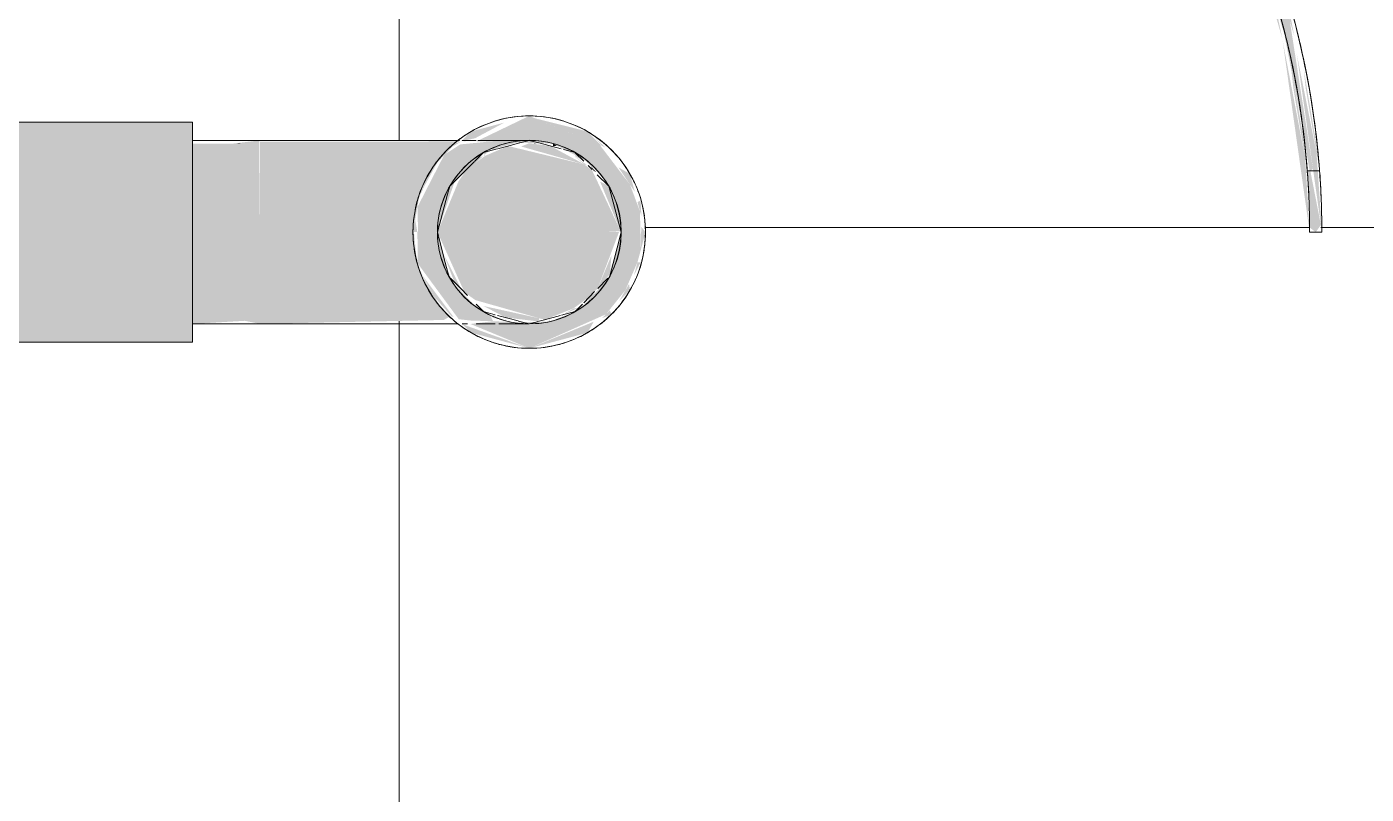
# Model space of a CAD drawing. Header units: millimetres. Extents: x 0 to 102275, y -2706 to 7916.
# Drawn here: x 91052.8 to 91162.2, y 554.1 to 616.8 of the extents above; entities that cross this region are included whole.
import ezdxf

# ---------------------------------------------------------------- set-up
doc = ezdxf.new("R2010")
doc.units = ezdxf.units.MM
for name, color, linetype, lineweight in [('0-1', 7, 'Continuous', 9), ('A-WALL-PATT', 7, 'Continuous', 9), ('P-SANR-FIXT', 7, 'Continuous', 9)]:
    doc.layers.add(name, color=color, linetype=linetype, lineweight=lineweight)
doc.layers.add('0-2', color=7, linetype='Continuous', lineweight=9, transparency=0.7)

# ---------------------------------------------------------------- blocks, each defined once
blk = doc.blocks.new('Sanitary_Toilet-Accessories_Gessi_Wall-mounted-paper-roll-holder-65449 - Chrome-30916167-Развертка 1_15-4')
at = {"layer": '0-2'}
h = blk.add_hatch(color=256, dxfattribs=at)
h.paths.add_polyline_path([(1395.5, 633.48), (1394.71, 635.34), (1394.81, 635.03)])
h.paths.add_polyline_path([(1396.66, 630.89), (1394.37, 635.34), (1394.56, 634.55), (1396.57, 631.05)])
h.paths.add_polyline_path([(1401, 621.16), (1399.55, 625.2), (1398.05, 628.47), (1397.62, 628.73), (1400.47, 622.35)])
h.paths.add_polyline_path([(1402.5, 616.01), (1401.99, 618.63), (1401.87, 618.16), (1402.4, 616.35)])
h.paths.add_polyline_path([(1404.7, 600.34), (1404.73, 600.42), (1404.31, 606.5), (1402.7, 614.57), (1404.7, 600.38)])
h.paths.add_polyline_path([(1270.82, 607.38), (1271.67, 615.01), (1270.82, 611.13), (1270.75, 607.38), (1270.81, 607.38)])
h.paths.add_polyline_path([(1272.3, 617.67), (1273.5, 621.57), (1272.32, 617.81)])
h.paths.add_polyline_path([(1277.32, 631.06), (1278.92, 633.53), (1277.9, 632.06)])
h.paths.add_polyline_path([(1274.63, 625.2), (1277.21, 630.75), (1276.68, 629.66), (1275.55, 627.21)])
h.paths.add_polyline_path([(1272.8, 619.01), (1275.55, 626.82), (1274.23, 623.83), (1272.83, 619.1)])
h.paths.add_polyline_path([(1398.45, 628.05), (1397.12, 630.84), (1398.22, 628.5)])
h.paths.add_polyline_path([(1286.44, 644.05), (1285.09, 642.78), (1285.09, 642.68)])
h.paths.add_polyline_path([(1278.58, 632.82), (1284.64, 641.75), (1279.96, 635.49), (1279.08, 633.77)])
h.paths.add_polyline_path([(1391.94, 639.1), (1390.23, 641.65), (1390.68, 640.75), (1391.54, 639.63)])
h.paths.add_polyline_path([(1296.22, 653.27), (1294.9, 652.49), (1294.9, 652.45)])
h.paths.add_polyline_path([(1291.72, 649.44), (1291.99, 649.93), (1289.27, 647.35)])
h.paths.add_polyline_path([(1290.8, 648.5), (1297.91, 654.32), (1294.85, 652.1), (1291.72, 649.44)])
h.paths.add_polyline_path([(1287.13, 644.76), (1289.19, 647.24), (1288.02, 645.99)])
h.paths.add_polyline_path([(1379.63, 652.26), (1377.92, 653.81), (1379.38, 652.44)])
h.paths.add_polyline_path([(1383.98, 648.37), (1381.11, 651.18), (1381.6, 650.47), (1382.54, 649.64)])
h.paths.add_polyline_path([(1301.03, 656.72), (1302.79, 657.85), (1301.04, 656.73)])
h.paths.add_polyline_path([(1307.33, 660.22), (1304.65, 659.06), (1306.73, 659.95)])
h.paths.add_polyline_path([(1299.7, 655.43), (1302.78, 657.69), (1300.66, 656.18), (1299.78, 655.5)])
h.paths.add_polyline_path([(1373.66, 656.53), (1370.3, 658.72), (1371.01, 658.1), (1372.37, 657.29)])
h.paths.add_polyline_path([(1311.11, 662.17), (1313.47, 662.98), (1311.74, 662.42)])
h.paths.add_polyline_path([(1362.22, 662.43), (1358.5, 663.94), (1359.5, 663.4), (1360.11, 663.18)])
h.paths.add_polyline_path([(1315.54, 663.91), (1319.49, 664.93), (1316.51, 664.19), (1315.63, 663.94)])
h.paths.add_polyline_path([(1356.75, 664.38), (1353.71, 665.17), (1356.26, 664.5)])
h.paths.add_polyline_path([(1350.24, 665.99), (1346.45, 666.79), (1346.63, 666.54), (1347.81, 666.36)])
h.paths.add_polyline_path([(1344.16, 666.91), (1340.7, 667.15), (1340.97, 667.09)])
h.paths.add_polyline_path([(1331.31, 667.01), (1334.77, 667.43), (1334.51, 667.42), (1332.08, 667.11)])
h = blk.add_hatch(color=256, dxfattribs=at)
h.paths.add_polyline_path([(1403.81, 605), (1404.02, 605.17), (1402.13, 617.28), (1400.2, 622.96), (1395.32, 633.23), (1390.68, 640.75), (1386.73, 645.4), (1381.82, 650.28), (1377.46, 653.81), (1370.85, 658.19), (1366.08, 660.69), (1358.86, 663.63), (1356.26, 664.5), (1347.52, 666.4), (1344.16, 666.91), (1334.77, 667.15), (1328.73, 666.65), (1322.7, 665.6), (1315.83, 663.69), (1309.92, 661.38), (1307.56, 660.32), (1297.74, 653.91), (1289.27, 646.94), (1287.13, 644.76), (1277.68, 631.06), (1275.33, 625.75), (1272.18, 616.85), (1270.82, 607.38), (1271.42, 607.5), (1272, 612.83), (1273.57, 619.1), (1275.73, 625.2), (1279.06, 632.06), (1281.39, 636.09), (1285.65, 641.89), (1290.56, 647.24), (1295.99, 652.1), (1301.04, 655.69), (1306.21, 658.73), (1312.26, 661.55), (1316.86, 663.25), (1323.56, 665.02), (1330.58, 666.09), (1335.03, 666.44), (1340.97, 666.39), (1348.64, 665.46), (1353.71, 664.42), (1360.11, 662.42), (1365.86, 660.01), (1371.56, 656.93), (1376.96, 653.3), (1381.99, 649.15), (1386.61, 644.49), (1391.07, 638.96), (1394.56, 633.61), (1398.05, 626.83), (1399.72, 622.52), (1401.66, 616.28), (1403.02, 609.34), (1403.75, 605)])
h.paths.add_polyline_path([(1388.03, 642.56), (1385.7, 645.11), (1386.61, 644.08)])
h.paths.add_polyline_path([(1378.72, 651.69), (1376.32, 653.44), (1376.96, 652.95)])
h = blk.add_hatch(color=256, dxfattribs=at)
h.paths.add_polyline_path([(1395.76, 630.46), (1393.58, 634.72), (1393.67, 634.09), (1394.84, 632.06)])
h.paths.add_polyline_path([(1400.06, 620.85), (1398.79, 624.39), (1397.12, 628.1), (1396.7, 628.37), (1399.72, 621.6)])
h.paths.add_polyline_path([(1401.52, 615.83), (1400.93, 618.63), (1400.9, 617.97), (1401.21, 616.88)])
h.paths.add_polyline_path([(1403.75, 600), (1403.39, 606.02), (1401.55, 615.62), (1403.75, 600.01)])
h.paths.add_polyline_path([(1271.81, 607.31), (1272.64, 614.78), (1271.8, 610.96), (1271.63, 607.32), (1271.8, 607.31)])
h.paths.add_polyline_path([(1273.76, 618.72), (1277.16, 627.81), (1275.17, 623.51), (1273.87, 619.1)])
h.paths.add_polyline_path([(1397.53, 627.66), (1396.59, 629.81), (1397.12, 628.45)])
h.paths.add_polyline_path([(1279.44, 632.32), (1285.11, 640.74), (1280.56, 634.48)])
h.paths.add_polyline_path([(1391.09, 638.58), (1389.37, 641.12), (1389.85, 640.2), (1391.07, 638.61)])
h.paths.add_polyline_path([(1291.45, 647.74), (1298.89, 653.76), (1295.41, 651.27), (1292.34, 648.65)])
h.paths.add_polyline_path([(1287.87, 644.09), (1290.11, 646.7), (1289.22, 645.97), (1288.56, 645.06)])
h.paths.add_polyline_path([(1383.24, 647.7), (1380.3, 650.54), (1380.82, 649.84), (1381.99, 648.8)])
h.paths.add_polyline_path([(1300.19, 654.57), (1303.78, 657.11), (1301.39, 655.5), (1300.31, 654.66)])
h.paths.add_polyline_path([(1373.07, 655.73), (1369.22, 658.13), (1370.41, 657.29), (1371.56, 656.61)])
h.paths.add_polyline_path([(1361.8, 661.53), (1358.11, 663.01), (1358.86, 662.57), (1360.11, 662.13)])
h.paths.add_polyline_path([(1356.42, 663.44), (1353.42, 664.21), (1355.81, 663.59)])
h.paths.add_polyline_path([(1350.01, 665.02), (1345.21, 665.86), (1346.63, 665.53), (1347.38, 665.42)])
h.paths.add_polyline_path([(1344.01, 665.93), (1340.61, 666.16), (1340.97, 666.09)])
h.paths.add_polyline_path([(1334.51, 666.14), (1334.77, 666.43), (1334.51, 666.16)])
h = blk.add_hatch(color=256, dxfattribs=at)
h.paths.add_polyline_path([(1404.54, 605.14), (1404.31, 607.12), (1403.26, 613.37), (1403.43, 611.77), (1404.53, 605.22)])
h.paths.add_polyline_path([(1272.51, 619.1), (1272.67, 619.1), (1272.53, 619.16)])
h.paths.add_polyline_path([(1399.72, 625.57), (1399.43, 625.57), (1399.83, 625.2)])
h.paths.add_polyline_path([(1402.21, 618.03), (1401.77, 619.43), (1402.16, 618.16)])
h.paths.add_polyline_path([(1276.41, 628.64), (1278.04, 632.06), (1276.97, 630.12), (1276.8, 629.66)])
h.paths.add_polyline_path([(1394.46, 635.82), (1393.67, 636.48), (1394.67, 635.34), (1394.56, 635.6)])
h.paths.add_polyline_path([(1280.39, 636.31), (1285.09, 642.68), (1283.5, 640.74), (1280.56, 636.64)])
h.paths.add_polyline_path([(1388.58, 643.48), (1385.67, 646.87), (1386.19, 646.04), (1386.78, 645.4)])
h.paths.add_polyline_path([(1390.88, 640.94), (1389.95, 642.01), (1390.78, 641.05)])
h.paths.add_polyline_path([(1291.72, 649.44), (1294.9, 652.45), (1293.52, 651.27), (1292.56, 650.29)])
h.paths.add_polyline_path([(1379.38, 652.44), (1375.71, 655.32), (1376.43, 654.59), (1377.5, 653.81)])
h.paths.add_polyline_path([(1303.78, 658.62), (1303.06, 657.85), (1304.25, 658.83), (1304.03, 658.73)])
h.paths.add_polyline_path([(1299.21, 655.71), (1302.66, 657.85), (1299.38, 655.82)])
h.paths.add_polyline_path([(1368.32, 659.68), (1364.86, 661.49), (1365.38, 661.02), (1367.05, 660.26)])
h.paths.add_polyline_path([(1313.07, 662.8), (1315.65, 663.94), (1315.54, 663.91), (1313.41, 662.96)])
h.paths.add_polyline_path([(1356.19, 664.58), (1352.47, 665.65), (1353.42, 665.24), (1353.71, 665.17)])
h.paths.add_polyline_path([(1318.68, 664.65), (1321.94, 665.72), (1321.74, 665.69), (1318.85, 664.71)])
h.paths.add_polyline_path([(1343.57, 667), (1339.8, 667.35), (1340.97, 667.14)])
h = blk.add_hatch(color=256, dxfattribs=at)
h.paths.add_polyline_path([(1403.54, 605.14), (1403.18, 608.08), (1402.26, 613.28), (1402.42, 611.77), (1403.48, 605.47)])
h.paths.add_polyline_path([(1273.69, 618.55), (1274.63, 621.68), (1273.85, 619.1)])
h.paths.add_polyline_path([(1397.84, 626.85), (1396.42, 629.81), (1397.62, 627.23)])
h.paths.add_polyline_path([(1398.79, 625.2), (1398.5, 625.2), (1399.09, 624.18)])
h.paths.add_polyline_path([(1401.24, 617.81), (1400.83, 619.11), (1401.18, 617.97)])
h.paths.add_polyline_path([(1275.55, 624.81), (1275.85, 625.2), (1275.75, 625.2)])
h.paths.add_polyline_path([(1279.38, 632.23), (1279.44, 632.32), (1280.56, 634.59)])
h.paths.add_polyline_path([(1277.31, 628.21), (1278.54, 631.06), (1277.86, 629.66), (1277.32, 628.24)])
h.paths.add_polyline_path([(1396.87, 629.35), (1396.7, 629.81), (1396.7, 629.64)])
h.paths.add_polyline_path([(1394.6, 633.05), (1393.06, 636.02), (1392.91, 635.82), (1394.56, 633.13)])
h.paths.add_polyline_path([(1287.19, 643.4), (1288.56, 645.06), (1288.48, 645.04)])
h.paths.add_polyline_path([(1281.23, 635.76), (1285.71, 641.89), (1284.32, 640.17), (1281.37, 636.04)])
h.paths.add_polyline_path([(1381.19, 649.9), (1380.33, 650.54), (1381.11, 649.96)])
h.paths.add_polyline_path([(1387.78, 642.88), (1384.86, 646.27), (1385.42, 645.4), (1386.61, 644.13)])
h.paths.add_polyline_path([(1390.05, 640.39), (1389.43, 641.12), (1389.95, 640.49)])
h.paths.add_polyline_path([(1296.77, 652.44), (1301.39, 655.5), (1300.52, 655.16), (1297.55, 653.11)])
h.paths.add_polyline_path([(1292.34, 648.65), (1296.23, 652.1), (1294.15, 650.51), (1292.53, 648.85)])
h.paths.add_polyline_path([(1378.71, 651.7), (1375.01, 654.59), (1375.81, 653.81), (1376.96, 652.97)])
h.paths.add_polyline_path([(1299.75, 654.87), (1303.78, 657.41), (1300.2, 655.16)])
h.paths.add_polyline_path([(1370.63, 657.47), (1369.36, 658.13), (1370.3, 657.62)])
h.paths.add_polyline_path([(1302.63, 656.47), (1304.65, 657.92), (1303.74, 657.33)])
h.paths.add_polyline_path([(1367.81, 658.82), (1364.4, 660.61), (1364.86, 660.17), (1365.86, 659.7)])
h.paths.add_polyline_path([(1358.98, 662.8), (1357.82, 663.17), (1358.86, 662.83)])
h.paths.add_polyline_path([(1313.4, 661.86), (1315.94, 662.98), (1314.64, 662.42), (1313.63, 661.96)])
h.paths.add_polyline_path([(1355.86, 663.64), (1352.47, 664.65), (1353.42, 664.21), (1353.71, 664.15)])
h.paths.add_polyline_path([(1318.92, 663.69), (1322.42, 664.78), (1321.74, 664.65), (1319.58, 663.91)])
h.paths.add_polyline_path([(1346.82, 665.77), (1345.83, 665.89), (1346.63, 665.78)])
h.paths.add_polyline_path([(1343.43, 666.01), (1339.72, 666.35), (1340.97, 666.14)])
for points in [[(1340, 590.5), (1346.26, 593.28), (1347.85, 595.25), (1348.84, 597.54), (1349.12, 598.57), (1349.04, 601.7), (1348.23, 603.88), (1345.78, 607.1), (1340, 609.5), (1335.71, 607.43), (1341.94, 607.24), (1344.59, 605.85), (1346.05, 604.41), (1346.72, 602.92), (1347.5, 599.99), (1346.43, 596.17), (1344.54, 594.11), (1343.19, 593.28), (1341.65, 592.68), (1338.85, 592.62), (1337.05, 592.72), (1335.19, 592.49), (1337.08, 591.71)], [(1282.5, 591), (1312.5, 591), (1312.5, 609), (1282.5, 609), (1282.5, 592.5)], [(1315.25, 600), (1318, 600), (1317.94, 607.49), (1315.81, 607.24), (1312.5, 607.24), (1312.5, 600), (1314.59, 600)], [(1334.18, 607.41), (1333.99, 607.42), (1333.7, 607.42)], [(1334.2, 607.42), (1334.53, 607.51), (1334.22, 607.44)], [(1316.71, 607.24), (1315.81, 607.25), (1316.37, 607.24)], [(1340.9, 607.26), (1339.97, 607.28), (1340.57, 607.27)], [(1341.94, 607.24), (1341.92, 607.24), (1341.94, 607.03), (1342.25, 607.04)], [(1345.48, 604.88), (1345.02, 605.39), (1345.22, 605.06), (1345.34, 604.97)], [(1318, 592.5), (1318, 600), (1312.5, 600), (1312.5, 592.5), (1316.76, 592.75), (1317.95, 592.51)], [(1334.44, 595.31), (1333.88, 595.93), (1334.32, 595.43)], [(1334.44, 595.31), (1333.91, 595.84), (1334.32, 595.43)], [(1345.3, 594.69), (1345.34, 594.79), (1345.3, 594.7)], [(1318, 592.5), (1315.81, 592.76), (1317.93, 592.51)], [(1341.68, 592.7), (1341.53, 592.75), (1341.65, 592.7)]]:
    blk.add_hatch(color=256, dxfattribs=at).paths.add_polyline_path(points)
h = blk.add_hatch(color=256, dxfattribs=at)
h.paths.add_polyline_path([(1340, 590.5), (1344.75, 591.77), (1345.27, 592.68), (1343.07, 591.77)])
h.paths.add_polyline_path([(1340, 590.5), (1334.56, 592.46), (1335.25, 591.77), (1336.29, 591.5)])
h.paths.add_polyline_path([(1347.34, 594.37), (1348.23, 595.25), (1348.15, 595.76), (1347.5, 594.64)])
h.paths.add_polyline_path([(1349.12, 598.57), (1349.5, 600), (1349.15, 600.44), (1349.14, 600)])
h.paths.add_polyline_path([(1348.62, 603.3), (1348.23, 604.75), (1347.28, 605.3), (1348.31, 603.75)])
h.paths.add_polyline_path([(1345.94, 607.04), (1344.75, 608.23), (1340.51, 609.29), (1345.78, 607.1)])
h.paths.add_polyline_path([(1334.45, 607.43), (1335.57, 607.67), (1337.96, 608.95), (1335.25, 608.23), (1334.46, 607.44)])
h = blk.add_hatch(color=256, dxfattribs=at)
h.paths.add_polyline_path([(1328.25, 600), (1330.5, 600), (1331.04, 603.04), (1332.49, 605.69), (1333.99, 607.26), (1334.18, 607.41), (1318, 607.39), (1318, 600), (1326.85, 600)])
h.paths.add_polyline_path([(1346.1, 600), (1347.47, 600.07), (1345.13, 605.06), (1344.5, 605.53), (1338.27, 607.04), (1336.4, 606.24), (1334.88, 605.12), (1334.22, 604.15), (1332.5, 600), (1346.05, 600)])
h = blk.add_hatch(color=256, dxfattribs=at)
h.paths.add_polyline_path([(1333.28, 606.72), (1334.43, 607.4), (1333.99, 607.26), (1333.42, 606.82)])
h.paths.add_polyline_path([(1330.9, 602.59), (1332.03, 605.09), (1331.36, 603.75), (1330.9, 602.59)])
h.paths.add_polyline_path([(1330.5, 600), (1330.86, 600), (1330.66, 601.11), (1330.58, 600.51)])
h.paths.add_polyline_path([(1344.74, 605.46), (1343.55, 606.31), (1344.51, 605.53)])
h = blk.add_hatch(color=256, dxfattribs=at)
h.paths.add_polyline_path([(1330.9, 602.73), (1331.07, 603.04), (1331.04, 603.04)])
h.paths.add_polyline_path([(1333.5, 603.75), (1333.5, 603.72), (1333.5, 603.75)])
h.paths.add_polyline_path([(1336.25, 606.5), (1335.86, 606.11), (1336.39, 606.25), (1336.26, 606.5)])
h.paths.add_polyline_path([(1332.5, 600), (1333.91, 604.15), (1336.81, 606.72), (1339.32, 607.42), (1336.44, 607.37), (1334.37, 607.17), (1333.06, 606.33), (1330.89, 602.1), (1330.9, 600), (1332.49, 600)])
h.paths.add_polyline_path([(1347.5, 600), (1346.45, 603.79), (1345.78, 604.14), (1347.47, 600.07)])
h.paths.add_polyline_path([(1344.51, 605.53), (1341.73, 607.04), (1340, 607.27), (1339.34, 607), (1344.5, 605.53)])
h.paths.add_polyline_path([(1344.38, 605.84), (1343.72, 606.5), (1343.76, 606.2), (1344.35, 605.85)])
h.paths.add_polyline_path([(1340.88, 607.27), (1339.46, 607.36), (1340, 607.28), (1340.55, 607.27)])
h = blk.add_hatch(color=256, dxfattribs=at)
h.paths.add_polyline_path([(1342.6, 606.8), (1341.93, 607.04), (1341.94, 606.98)])
h.paths.add_polyline_path([(1334.92, 607.4), (1334.45, 607.43), (1334.7, 607.4)])
h = blk.add_hatch(color=256, dxfattribs=at)
h.paths.add_polyline_path([(1345.94, 592.96), (1346.72, 593.28), (1346.58, 593.6), (1346.26, 593.28)])
h.paths.add_polyline_path([(1348.55, 596.46), (1349.1, 597.54), (1348.84, 597.54), (1348.77, 597.27)])
h.paths.add_polyline_path([(1349.13, 597.45), (1349.18, 597.54), (1349.14, 597.54)])
h.paths.add_polyline_path([(1349.16, 601.27), (1349.1, 602.58), (1348.84, 602.46), (1349.1, 601.5)])
h.paths.add_polyline_path([(1345.92, 607.33), (1345.34, 607.83), (1345.78, 607.43)])
h = blk.add_hatch(color=256, dxfattribs=at)
h.paths.add_polyline_path([(1346.18, 606.94), (1345.34, 607.77), (1345.95, 607.04)])
h.paths.add_polyline_path([(1349.1, 597.41), (1349.18, 597.8), (1349.1, 597.54)])
h = blk.add_hatch(color=256, dxfattribs=at)
h.paths.add_polyline_path([(1344.45, 594.23), (1345.21, 594.97), (1344.91, 594.69)])
h.paths.add_polyline_path([(1345.59, 604.62), (1345.13, 605.11), (1345.45, 604.75)])
h = blk.add_hatch(color=256, dxfattribs=at)
h.paths.add_polyline_path([(1404.25, 600), (1404.67, 600.58), (1403.81, 605), (1403.56, 605), (1403.75, 600.38), (1404.23, 600.01)])
h.paths.add_polyline_path([(1404.73, 600.37), (1404.75, 600.38), (1404.73, 600.38)])
h = blk.add_hatch(color=256, dxfattribs=at)
h.paths.add_polyline_path([(1318, 592.5), (1333.02, 592.82), (1333.5, 593.09), (1332.51, 594.29), (1331.4, 596.16), (1330.82, 597.54), (1330.5, 600), (1318, 600), (1318, 592.51)])
h.paths.add_polyline_path([(1341.25, 592.83), (1343.6, 593.76), (1344.91, 594.7), (1345.58, 595.38), (1347.33, 600), (1332.5, 600), (1334.71, 595.08), (1335.6, 594.44), (1341.13, 592.87)])
h = blk.add_hatch(color=256, dxfattribs=at)
h.paths.add_polyline_path([(1337.26, 593.09), (1337.05, 593.29), (1337.05, 593.17)])
h.paths.add_polyline_path([(1337.98, 592.79), (1336.4, 593.16), (1337.28, 592.93)])
h.paths.add_polyline_path([(1333.82, 593.06), (1331.28, 596.45), (1332.29, 594.66), (1333.64, 593.13)])
h.paths.add_polyline_path([(1330.82, 597.54), (1330.58, 600), (1330.5, 600), (1330.66, 598.75)])
h = blk.add_hatch(color=256, dxfattribs=at)
h.paths.add_polyline_path([(1340, 592.5), (1339.74, 592.72), (1340, 592.5)])
h.paths.add_polyline_path([(1340.8, 592.71), (1340.81, 592.96), (1336.26, 593.96), (1338.07, 593.02), (1340.56, 592.72)])
h.paths.add_polyline_path([(1336.26, 593.5), (1336.27, 593.5), (1336.24, 593.8), (1336.26, 593.5)])
h.paths.add_polyline_path([(1337.05, 592.72), (1336.9, 593), (1336.79, 593.28), (1335.46, 594.11), (1333.92, 595.63), (1333.27, 596.97), (1332.43, 600), (1330.86, 600), (1330.9, 597.42), (1334.24, 592.88), (1335.25, 592.77), (1336.26, 592.74)])
h.paths.add_polyline_path([(1342.62, 593.2), (1344.07, 593.83), (1343.61, 593.75), (1342.77, 593.28)])
h.paths.add_polyline_path([(1334.41, 595.39), (1332.97, 598.27), (1333.88, 595.93), (1334.37, 595.43)])
h.paths.add_polyline_path([(1345.59, 595.39), (1346.58, 596.57), (1346.72, 598.11), (1345.91, 596.17)])
h = blk.add_hatch(color=256, dxfattribs=at)
h.paths.add_polyline_path([(1340.75, 592.7), (1339.74, 592.73), (1340.53, 592.71)])
h.paths.add_polyline_path([(1342.57, 593.19), (1343.61, 593.75), (1342.74, 593.28)])
h.paths.add_polyline_path([(1345.58, 595.38), (1345.59, 595.39), (1345.91, 596.17)])
h.paths.add_polyline_path([(1346.52, 596.33), (1346.72, 596.94), (1346.53, 596.4)])
h = blk.add_hatch(color=256, dxfattribs=at)
h.paths.add_polyline_path([(1338.05, 592.77), (1338.02, 593.02), (1338.03, 592.78)])
h.paths.add_polyline_path([(1334.52, 595.12), (1333.91, 595.84), (1334.33, 595.25)])
h = blk.add_hatch(color=256, dxfattribs=at)
h.paths.add_polyline_path([(1341.7, 592.71), (1341.65, 592.94), (1341.65, 592.72)])
h.paths.add_polyline_path([(1344.49, 594.25), (1345.34, 594.8), (1345.21, 594.97), (1344.94, 594.69)])
at = {"layer": '0-1'}
for p, q in [((1312.5, 609), (1282.5, 609)), ((1318, 607.5), (1312.5, 607.5)), ((1335.17, 607.5), (1335.67, 607.5)), ((1339.24, 607.3), (1340, 607.5)), ((1339.6, 607.5), (1339.84, 607.5)), ((1339.84, 607.5), (1339.98, 607.5)), ((1339.98, 607.5), (1340, 607.5)), ((1340, 607.5), (1340.88, 607.27)), ((1335.52, 605.76), (1336.25, 606.5)), ((1336.25, 606.5), (1337.38, 606.8)), ((1337.43, 606.81), (1338.75, 607.17)), ((1338.75, 607.17), (1339.2, 607.29)), ((1340.9, 607.26), (1342.6, 606.8)), ((1342.79, 606.75), (1343.44, 606.58)), ((1343.44, 606.58), (1343.75, 606.5)), ((1343.75, 606.49), (1344.45, 605.8)), ((1334.44, 604.68), (1335.51, 605.75)), ((1344.8, 605.45), (1345.13, 605.11)), ((1333.51, 603.75), (1334.44, 604.68)), ((1345.56, 604.68), (1346.5, 603.75)), ((1332.5, 600), (1333.33, 603.09)), ((1333.33, 603.09), (1333.5, 603.75)), ((1346.5, 603.75), (1346.74, 602.85)), ((1346.74, 602.85), (1347.5, 600)), ((1333.13, 597.52), (1332.5, 600)), ((1347.5, 600), (1346.84, 597.43)), ((1403.75, 600), (1404.75, 600)), ((1333.42, 596.4), (1333.13, 597.52)), ((1346.84, 597.43), (1346.58, 596.4)), ((1334.41, 595.39), (1333.57, 596.24)), ((1334.96, 594.83), (1334.41, 595.39)), ((1346.43, 596.24), (1345.59, 595.39)), ((1345.34, 595.14), (1344.45, 594.23)), ((1336.25, 593.5), (1335.66, 594.11)), ((1337.21, 593.25), (1336.26, 593.5)), ((1339.1, 592.74), (1337.4, 593.19)), ((1342.56, 593.19), (1341.25, 592.83)), ((1343.74, 593.5), (1342.62, 593.2)), ((1344.34, 594.11), (1343.75, 593.5)), ((1312.5, 592.5), (1318, 592.5)), ((1334.96, 592.5), (1334.52, 592.5)), ((1339.48, 592.5), (1339.07, 592.5)), ((1340, 592.5), (1339.13, 592.73)), ((1340, 592.5), (1339.94, 592.5)), ((1340.76, 592.7), (1340, 592.5)), ((1341.25, 592.83), (1340.8, 592.71)), ((1282.5, 591), (1312.5, 591))]:
    blk.add_line(p, q, dxfattribs=at)
at = {"layer": '0-1', "flags": 128}
for points in [[(1318, 607.5), (1319.6, 607.5), (1321.18, 607.5), (1322.75, 607.5), (1324.3, 607.5), (1325.81, 607.5), (1327.28, 607.5), (1328.7, 607.5), (1330.07, 607.5), (1331.37, 607.5), (1332.6, 607.5), (1333.76, 607.5), (1334.3, 607.5)], [(1334.52, 607.5), (1334.83, 607.5), (1335.17, 607.5)], [(1335.81, 607.5), (1336.7, 607.5), (1337.49, 607.5)], [(1337.5, 607.5), (1338.18, 607.5), (1338.76, 607.5), (1339.24, 607.5), (1339.6, 607.5)], [(1334.22, 592.5), (1333.34, 592.5), (1332.16, 592.5), (1330.9, 592.5), (1329.57, 592.5), (1328.19, 592.5), (1326.75, 592.5), (1325.26, 592.5), (1323.73, 592.5), (1322.18, 592.5), (1320.6, 592.5), (1319.01, 592.5), (1318, 592.5)], [(1337.21, 592.5), (1336.39, 592.5), (1335.67, 592.5)], [(1339.07, 592.5), (1338.56, 592.5), (1337.94, 592.5), (1337.5, 592.5)], [(1339.94, 592.5), (1339.77, 592.5), (1339.48, 592.5)]]:
    blk.add_lwpolyline(points, dxfattribs=at)
at = {"layer": 'P-SANR-FIXT'}
for p, q in [((1312.5, 609), (1312.5, 608.12)), ((1312.5, 591), (1312.5, 609)), ((1312.5, 608.12), (1312.5, 606.61)), ((1312.5, 607.5), (1312.5, 606.5)), ((1312.5, 606.5), (1312.5, 607.5)), ((1312.5, 606.4), (1312.5, 600)), ((1312.5, 600), (1312.5, 606.4)), ((1312.5, 606.36), (1312.5, 593.64)), ((1403.56, 605), (1403.81, 605)), ((1403.81, 605), (1403.56, 605)), ((1403.81, 605), (1404.06, 605)), ((1404.06, 605), (1403.81, 605)), ((1312.5, 600), (1312.5, 593.6)), ((1312.5, 593.6), (1312.5, 600)), ((1312.5, 593.5), (1312.5, 592.5)), ((1312.5, 592.5), (1312.5, 593.5)), ((1312.5, 593.39), (1312.5, 591.88)), ((1312.5, 591.88), (1312.5, 591))]:
    blk.add_line(p, q, dxfattribs=at)
at = {"layer": 'P-SANR-FIXT', "flags": 128}
for points in [[(1404.56, 605), (1404.31, 605), (1404.06, 605), (1403.81, 605), (1403.56, 605)], [(1403.56, 605), (1403.81, 605), (1404.06, 605), (1404.31, 605), (1404.56, 605)], [(1404.06, 605), (1404.31, 605), (1404.56, 605)], [(1404.56, 605), (1404.31, 605), (1404.06, 605)]]:
    blk.add_lwpolyline(points, dxfattribs=at)
at = {"layer": 'P-SANR-FIXT'}
for centre, radius, start, end in [((1337.25, 600), 67.5, 4.6491, 180), ((1337.25, 600), 66.5, 4.7181, 177.2768), ((1337.25, 600), 66.5, 37.2535, 177.1308), ((1337.25, 600), 67.5, 7.9611, 37.6122), ((1337.25, 600), 66.5, 4.312, 33.9593), ((1337.25, 600), 66.5, 12.6734, 15.2262), ((1337.25, 600), 66.5, 12.591, 14.4387), ((1337.25, 600), 67.5, 12.5193, 14.3584), ((1337.25, 600), 67.5, 12.597, 14.3463), ((1337.25, 600), 66.5, 10.3719, 12.6734), ((1337.25, 600), 66.5, 4.743, 12.591), ((1337.25, 600), 67.5, 4.6491, 12.597), ((1337.25, 600), 67.5, 4.6738, 12.5193), ((1337.25, 600), 66.5, 4.7181, 10.3719), ((1340, 600), 9.5, 90, 270), ((1340, 600), 9.5, 90, 120), ((1340, 600), 9.5, 270, 90), ((1340, 600), 9.5, 60, 90), ((1337.25, 600), 67.5, 4.6738, 7.9611), ((1340, 600), 7.51, 90, 270), ((1340, 600), 7.5, 90, 149.9494), ((1340, 600), 9.5, 120, 130.2324), ((1340, 600), 7.51, 270, 90), ((1340, 600), 7.5, 30.0506, 90), ((1340, 600), 9.5, 55.5638, 60), ((1340, 600), 9.5, 49.7676, 54.8879), ((1340, 600), 9.5, 130.2324, 142.37), ((1340, 600), 9.5, 45.1294, 49.7676), ((1340, 600), 9.5, 30, 45.1294), ((1340, 600), 9.5, 142.8413, 156.3955), ((1337.25, 600), 66.5, 4.312, 4.743), ((1337.25, 600), 67.5, 4.248, 4.6738), ((1337.25, 600), 67.5, 4.248, 4.6738), ((1340, 600), 9.5, 22.37, 30), ((1340, 600), 9.5, 157.63, 169.2733), ((1340, 600), 7.5, 150, 180), ((1340, 600), 7.5, 360, 30), ((1340, 600), 9.5, 8.0511, 20.8175), ((1340, 600), 9.5, 172.37, 187.63), ((1340, 600), 9.5, 352.37, 7.63), ((1340, 600), 7.5, 180, 210), ((1340, 600), 7.5, 330, 0), ((1340, 600), 9.5, 188.0511, 200.8175), ((1340, 600), 9.5, 337.63, 350.9882), ((1340, 600), 9.5, 202.37, 217.63), ((1340, 600), 7.5, 210.0506, 270), ((1340, 600), 7.5, 270, 329.9494), ((1340, 600), 9.5, 322.8413, 336.3955), ((1340, 600), 9.5, 310.2324, 322.37), ((1340, 600), 9.5, 219.8491, 225.1294), ((1340, 600), 9.5, 225.1294, 229.7676), ((1340, 600), 9.5, 229.7676, 240), ((1340, 600), 9.5, 300, 310.2324), ((1340, 600), 9.5, 240, 270), ((1340, 600), 9.5, 270, 300)]:
    blk.add_arc(centre, radius, start, end, dxfattribs=at)
for points, knots in [([(1312.5, 609), (1312.5, 608.94), (1312.5, 608.73), (1312.5, 608.19), (1312.5, 607.54), (1312.5, 606.99), (1312.5, 606.64), (1312.5, 606.1), (1312.5, 605.09), (1312.5, 603.44), (1312.5, 601.97), (1312.5, 600.81), (1312.5, 600), (1312.5, 599.18), (1312.5, 598.03), (1312.5, 596.55), (1312.5, 594.88), (1312.5, 593.98), (1312.5, 593.6)], [0, 0, 0, 0, 0.0625, 0.125, 0.1875, 0.21875, 0.234375, 0.25, 0.3125, 0.375, 0.4375, 0.46875, 0.5, 0.53125, 0.5625, 0.625, 0.6875, 0.75, 0.75, 0.75, 0.75]), ([(1312.5, 607.94), (1312.5, 608), (1312.5, 608.29), (1312.5, 608.71), (1312.5, 608.93), (1312.5, 609)], [0.8595082, 0.8595082, 0.8595082, 0.8595082, 0.875, 0.9375, 1, 1, 1, 1]), ([(1312.5, 606.6), (1312.5, 606.69), (1312.5, 606.95), (1312.5, 607.43), (1312.5, 607.76), (1312.5, 607.94)], [0.765625, 0.765625, 0.765625, 0.765625, 0.78125, 0.8125, 0.85950822, 0.85950822, 0.85950822, 0.85950822]), ([(1312.5, 600.05), (1312.5, 600.32), (1312.5, 600.86), (1312.5, 601.99), (1312.5, 603.44), (1312.5, 605.07), (1312.5, 605.95), (1312.5, 606.33)], [0.5, 0.5, 0.5, 0.5, 0.53125, 0.5625, 0.625, 0.6875, 0.75, 0.75, 0.75, 0.75]), ([(1403.73, 601.62), (1403.72, 602.13), (1403.69, 602.99), (1403.63, 603.96), (1403.59, 604.62), (1403.55, 605.13), (1403.52, 605.47)], [0.5, 0.5, 0.5, 0.5, 0.75, 0.8125, 0.875, 1, 1, 1, 1]), ([(1403.52, 605.47), (1403.55, 605.13), (1403.59, 604.62), (1403.63, 603.96), (1403.69, 602.99), (1403.72, 602.13), (1403.73, 601.62)], [0, 0, 0, 0, 0.125, 0.1875, 0.25, 0.5, 0.5, 0.5, 0.5]), ([(1403.56, 605), (1403.61, 604.35), (1403.68, 603.13), (1403.72, 602.09), (1403.73, 601.67)], [0, 0, 0, 0, 0.25, 0.4641876, 0.4641876, 0.4641876, 0.4641876]), ([(1403.73, 601.67), (1403.72, 602.09), (1403.68, 603.13), (1403.61, 604.35), (1403.56, 605)], [0.5358124, 0.5358124, 0.5358124, 0.5358124, 0.75, 1, 1, 1, 1]), ([(1404.73, 601.67), (1404.72, 602.09), (1404.68, 603.13), (1404.61, 604.35), (1404.56, 605)], [0.5358195, 0.5358195, 0.5358195, 0.5358195, 0.75, 1, 1, 1, 1]), ([(1404.56, 605), (1404.61, 604.35), (1404.68, 603.13), (1404.72, 602.09), (1404.73, 601.67)], [0, 0, 0, 0, 0.25, 0.4641805, 0.4641805, 0.4641805, 0.4641805]), ([(1404.73, 601.7), (1404.72, 602.21), (1404.68, 603.29), (1404.61, 604.45), (1404.57, 604.98)], [0.5, 0.5, 0.5, 0.5, 0.75, 0.941399, 0.941399, 0.941399, 0.941399]), ([(1404.57, 604.98), (1404.61, 604.45), (1404.68, 603.29), (1404.72, 602.21), (1404.73, 601.7)], [0.058601, 0.058601, 0.058601, 0.058601, 0.25, 0.5, 0.5, 0.5, 0.5]), ([(1403.75, 600.46), (1403.75, 600.6), (1403.75, 600.84), (1403.74, 601.2), (1403.74, 601.37), (1403.73, 601.42)], [0.25, 0.25, 0.25, 0.25, 0.375, 0.4375, 0.4665325, 0.4665325, 0.4665325, 0.4665325]), ([(1403.73, 601.42), (1403.74, 601.37), (1403.74, 601.2), (1403.75, 600.84), (1403.75, 600.6), (1403.75, 600.46)], [0.5334675, 0.5334675, 0.5334675, 0.5334675, 0.5625, 0.625, 0.75, 0.75, 0.75, 0.75]), ([(1404.75, 600.46), (1404.75, 600.6), (1404.74, 600.88), (1404.74, 601.22), (1404.74, 601.33)], [0.25, 0.25, 0.25, 0.25, 0.375, 0.4375, 0.4375, 0.4375, 0.4375]), ([(1404.74, 601.33), (1404.74, 601.22), (1404.74, 600.88), (1404.75, 600.6), (1404.75, 600.46)], [0.5625, 0.5625, 0.5625, 0.5625, 0.625, 0.75, 0.75, 0.75, 0.75]), ([(1312.5, 593.64), (1312.5, 593.83), (1312.5, 594.24), (1312.5, 595.21), (1312.5, 596.59), (1312.5, 598.08), (1312.5, 599.23), (1312.5, 599.78), (1312.5, 600.05)], [0.25, 0.25, 0.25, 0.25, 0.28125, 0.3125, 0.375, 0.4375, 0.46875, 0.5, 0.5, 0.5, 0.5]), ([(1403.75, 600), (1403.75, 600.02), (1403.75, 600.1), (1403.75, 600.26), (1403.75, 600.33)], [0, 0, 0, 0, 0.125, 0.2056922, 0.2056922, 0.2056922, 0.2056922]), ([(1403.75, 600.33), (1403.75, 600.26), (1403.75, 600.1), (1403.75, 600.02), (1403.75, 600)], [0.7943078, 0.7943078, 0.7943078, 0.7943078, 0.875, 1, 1, 1, 1]), ([(1404.75, 600), (1404.75, 600.01), (1404.75, 600.08), (1404.75, 600.23), (1404.75, 600.31), (1404.75, 600.33)], [0, 0, 0, 0, 0.125, 0.1875, 0.2084697, 0.2084697, 0.2084697, 0.2084697]), ([(1404.75, 600.33), (1404.75, 600.31), (1404.75, 600.23), (1404.75, 600.08), (1404.75, 600.01), (1404.75, 600)], [0.7915303, 0.7915303, 0.7915303, 0.7915303, 0.8125, 0.875, 1, 1, 1, 1]), ([(1312.5, 593.6), (1312.5, 593.51), (1312.5, 593.33), (1312.5, 592.98), (1312.5, 592.43), (1312.5, 591.79), (1312.5, 591.26), (1312.5, 591.06), (1312.5, 591)], [0.75, 0.75, 0.75, 0.75, 0.765625, 0.78125, 0.8125, 0.875, 0.9375, 1, 1, 1, 1]), ([(1312.5, 592.04), (1312.5, 592.21), (1312.5, 592.54), (1312.5, 593.01), (1312.5, 593.27), (1312.5, 593.36)], [0.14225393, 0.14225393, 0.14225393, 0.14225393, 0.1875, 0.21875, 0.234375, 0.234375, 0.234375, 0.234375]), ([(1312.5, 591), (1312.5, 591.06), (1312.5, 591.27), (1312.5, 591.68), (1312.5, 591.97), (1312.5, 592.04)], [0, 0, 0, 0, 0.0625, 0.125, 0.1422539, 0.1422539, 0.1422539, 0.1422539])]:
    blk.add_open_spline(points, degree=3, knots=knots, dxfattribs=at)
for points in [[(1404.57, 604.98), (1404.55, 605.14), (1404.54, 605.3), (1404.53, 605.47)], [(1404.53, 605.47), (1404.54, 605.3), (1404.55, 605.14), (1404.57, 604.98)], [(1403.73, 601.67), (1403.73, 601.6), (1403.73, 601.53), (1403.73, 601.47)], [(1403.73, 601.47), (1403.73, 601.53), (1403.73, 601.6), (1403.73, 601.67)], [(1403.73, 601.47), (1403.74, 601), (1403.75, 600.26), (1403.75, 600), (1403.75, 600)], [(1403.75, 600.38), (1403.75, 600.63), (1403.74, 601), (1403.73, 601.47)], [(1404.73, 601.47), (1404.73, 601.53), (1404.73, 601.6), (1404.73, 601.67)], [(1404.73, 601.67), (1404.73, 601.6), (1404.73, 601.53), (1404.73, 601.47)], [(1404.75, 600), (1404.75, 600), (1404.75, 600.26), (1404.74, 601), (1404.73, 601.47)], [(1404.73, 601.47), (1404.74, 601), (1404.75, 600.63), (1404.75, 600.38)], [(1403.75, 600), (1403.75, 600), (1403.75, 600.13), (1403.75, 600.38)], [(1404.75, 600.38), (1404.75, 600.13), (1404.75, 600), (1404.75, 600)]]:
    blk.add_open_spline(points, degree=3, dxfattribs=at)

msp = doc.modelspace()

# ---------------------------------------------------------------- hatches: boundary and pattern name
at = {"layer": 'A-WALL-PATT'}
h = msp.add_hatch(dxfattribs=at)
h.set_pattern_fill('FP_28', color=256, style=0, pattern_type=2)
h.set_pattern_definition([(90, (94082.8, 0), (-600, 4e-14), []), (180, (94082.8, 0), (-7e-14, -600), [])])
h.paths.add_polyline_path([(89904.82, 0), (90080.21, 0), (90080.22, 10), (90087.24, 10), (90087.24, 32.93), (90089.74, 32.93), (90089.74, 147.5), (90068.82, 147.5), (90068.82, 130), (90050.82, 130), (90050.68, 147.5), (89986.82, 147.5), (89986.82, 130), (89968.82, 130), (89968.82, 150), (89904.82, 150), (89904.82, 115.94)])
h.paths.add_polyline_path([(90129.42, 0), (90359.4, 0), (90359.4, 150), (90269.32, 150), (90269.32, 100), (90253.32, 100), (90253.32, 150), (90132.82, 150), (90132.82, 130), (90119.89, 130), (90119.89, 32.93), (90122.39, 32.93), (90122.39, 10), (90129.42, 10), (90129.42, 9.68)])
h.paths.add_polyline_path([(90528.23, 0), (90708.82, 0), (90717.36, 150), (90528.23, 150), (90528.23, 0.71)])
h.paths.add_polyline_path([(90918.82, 0), (90969.21, 0), (90969.21, 10), (90976.24, 10), (90976.24, 32.93), (90978.74, 32.93), (90978.74, 150), (90910.27, 150), (90915.63, 55.22), (90917.52, 22.37)])
h.paths.add_polyline_path([(91018.42, 0), (91459.4, 0), (91459.39, 221.48), (91453.45, 224.48), (91434.18, 237.38), (91416.61, 252.79), (91401.09, 270.48), (91387.47, 291.16), (91377.61, 311.16), (91369.95, 333.9), (91367.03, 348.59), (91366.68, 348.59), (91364.61, 364.24), (91363.91, 383.31), (91363.91, 400), (91364.36, 400), (91373.82, 750), (91373.82, 790), (91526.32, 790), (91526.56, 795.58), (91527.92, 798.6), (91531.32, 800), (91556.94, 799.81), (91558.64, 799.04), (91559.98, 798.24), (91560.65, 796.29), (91560.83, 796.17), (91561.32, 795), (91561.32, 790), (91713.82, 790), (91713.82, 750), (91723.28, 400), (91723.72, 400), (91723.72, 378.02), (91723.02, 364.24), (91720.95, 348.59), (91720.6, 348.59), (91717.59, 333.44), (91710.02, 311.16), (91699.2, 289.43), (91686.54, 270.48), (91669.51, 251.46), (91653.33, 237.28), (91633.77, 224.2), (91628.23, 221.47), (91628.23, 0), (91808.82, 0), (91818.8, 176.66), (91823.82, 270), (92003.82, 270), (92015.63, 55.22), (92018.82, 0), (92069.21, 0), (92069.21, 10), (92076.24, 10), (92076.24, 32.93), (92078.74, 32.93), (92078.74, 202.93), (92079.69, 206.11), (92080.68, 207.67), (92081.29, 208.24), (92082.54, 209), (92085.82, 210), (92085.82, 1650), (92101.82, 1650), (92101.87, 209.98), (92105.77, 208.59), (92106.74, 207.99), (92108.33, 205.68), (92108.89, 202.93), (92108.89, 32.93), (92111.39, 32.93), (92111.39, 10), (92118.42, 10), (92118.42, 0), (93083.69, 0), (93218.02, 36.08), (93218.07, 0), (93482.82, 0), (93482.82, 264.77), (93446.43, 264.75), (93482.58, 400), (93482.82, 400), (93482.82, 1800), (89904.82, 1800), (89904.82, 1650), (91004.82, 1650), (91004.82, 622.5), (91011.82, 622.5), (91011.82, 617.5), (91014.32, 617.5), (91015.55, 615.2), (91016.97, 613.99), (91019.02, 613.2), (91020.32, 613), (91020.32, 611), (91022.82, 611), (91022.82, 607.5), (91024.24, 607.5), (91024.8, 612.83), (91026.46, 619.48), (91029.37, 627.21), (91032.02, 632.58), (91035.21, 637.8), (91038.91, 642.78), (91043.09, 647.41), (91050.44, 653.85), (91054.86, 656.87), (91058.47, 659.06), (91065.56, 662.42), (91072.14, 664.71), (91077.21, 666), (91084.39, 667.1), (91088.85, 667.44), (91097.18, 667.15), (91102.86, 666.4), (91107.75, 665.4), (91113.93, 663.5), (91121.35, 660.26), (91126.65, 657.29), (91131.74, 653.81), (91136.53, 649.84), (91140.97, 645.4), (91145.07, 640.44), (91148.72, 635.03), (91152.61, 627.62), (91154.35, 623.24), (91156.52, 616.24), (91157.88, 609.05), (91158.54, 601.7), (91158.49, 600.33), (91158.01, 600.04), (91157.56, 600.38), (91157.33, 601.7), (91154.97, 617.07), (91153.15, 622.47), (91148.28, 632.72), (91143.66, 640.2), (91140.26, 644.26), (91134.93, 649.58), (91130.77, 652.95), (91124.12, 657.36), (91119.41, 659.82), (91112.31, 662.7), (91107.53, 664.12), (91101.2, 665.42), (91097.83, 665.93), (91088.58, 666.15), (91082.55, 665.65), (91076.69, 664.62), (91070.36, 662.88), (91064.47, 660.62), (91060.51, 658.62), (91052.71, 653.55), (91044.24, 646.7), (91041.69, 644.09), (91032.37, 630.59), (91030.98, 627.81), (91026.96, 616.59), (91025.62, 607.31), (91027.55, 607.35), (91032.71, 607.5), (91036.32, 607.5), (91036.32, 609), (91066.32, 609), (91066.32, 607.5), (91070.53, 607.3), (91071.82, 607.5), (91088.13, 607.51), (91089.07, 608.23), (91093.82, 609.5), (91099.16, 607.83), (91100.7, 606.5), (91102.46, 603.75), (91103.09, 601.7), (91103.32, 600), (91102.91, 597.27), (91101.33, 594.31), (91100.31, 593.11), (91098.57, 591.77), (91093.82, 590.5), (91088.51, 592.14), (91087.09, 592.84), (91075.57, 592.51), (91066.32, 592.5), (91066.32, 591), (91036.32, 591), (91036.07, 592.52), (91031.06, 592.61), (91027.95, 592.5), (91022.82, 592.22), (91022.82, 589), (91020.32, 589), (91020.32, 587), (91017.96, 586.52), (91016.15, 585.45), (91014.86, 583.83), (91014.32, 582.5), (91011.82, 582.5), (91011.82, 577.5), (91004.82, 577.5), (91005.09, 209), (91006.74, 207.99), (91008.33, 205.68), (91008.89, 202.93), (91008.89, 32.93), (91011.39, 32.93), (91011.39, 10), (91018.42, 10), (91018.42, 9.68)])
h.paths.add_polyline_path([(93135.32, 278.12), (93121.01, 278.38), (93118.67, 278.8), (93115.01, 280.4), (93113.62, 281.54), (93110.72, 284.34), (93109.3, 286.61), (93107.82, 293.12), (93107.82, 353.12), (93102.82, 353.12), (93090.66, 357.55), (93089.04, 359), (93088.31, 359.86), (93087.87, 361.2), (93087.5, 363.37), (93100.77, 420.22), (93103.66, 423.91), (93105.09, 424.49), (93107.25, 425), (93111.72, 425), (93111.51, 440.09), (93102.52, 443.91), (93083.97, 495.59), (93084.51, 495.81), (93083.71, 496.28), (93068.55, 506.7), (93055.58, 518.57), (93046.83, 527.43), (93035.97, 540.98), (93025.76, 556.09), (93014.82, 576.06), (93005.44, 595.78), (92997.17, 618.24), (92989.95, 640.26), (92981.18, 678.25), (92976.17, 710.5), (92975.15, 728.19), (92976.06, 747.43), (92978.5, 766.3), (92982.72, 787.01), (92989.36, 811.03), (92995.12, 828.58), (93003.56, 850.2), (93015.33, 875.36), (93025.11, 893.65), (93038.65, 915), (93048.45, 924.41), (93060.4, 929.67), (93073.61, 931.95), (93087.64, 932.32), (93181.34, 932.23), (93192.02, 931.95), (93205.23, 929.67), (93217.18, 924.41), (93226.98, 915), (93240.52, 893.65), (93252.13, 871.96), (93262.07, 850.2), (93271.12, 826.71), (93278.64, 803.03), (93283.59, 783.86), (93287.55, 763.08), (93289.65, 746.83), (93290.48, 728.19), (93289.45, 710.41), (93285.59, 683.93), (93280.3, 659.04), (93272.32, 629.71), (93261.37, 599.33), (93251.95, 577.99), (93236.94, 551.38), (93219.28, 527.95), (93205.45, 513.82), (93193.1, 503.72), (93180.69, 495.59), (93181.82, 495.31), (93163.11, 443.91), (93153.91, 440), (93153.91, 425), (93158.92, 424.94), (93161.59, 424.16), (93162.5, 423.57), (93165.17, 419.54), (93178.14, 363.37), (93177.3, 359.83), (93176.44, 358.74), (93174.62, 357.42), (93162.63, 353.12), (93157.82, 353.12), (93157.82, 293.12), (93156.41, 287.65), (93154.72, 284.14), (93151.81, 281.19), (93148.14, 279.16), (93146.28, 278.58), (93141.48, 278.12), (93137.42, 278.12)])
h.paths.add_polyline_path([(92456.82, 278.12), (92440.01, 278.38), (92437.67, 278.8), (92435.25, 279.66), (92432.62, 281.54), (92429.72, 284.34), (92428.3, 286.61), (92426.82, 293.12), (92426.82, 353.12), (92421.82, 353.12), (92409.66, 357.55), (92408.04, 359), (92407.26, 360.01), (92406.87, 361.2), (92406.5, 363.37), (92419.77, 420.22), (92422.66, 423.91), (92424.09, 424.49), (92426.25, 425), (92430.72, 425), (92430.51, 440.09), (92421.52, 443.91), (92402.97, 495.59), (92403.51, 495.81), (92402.71, 496.28), (92387.55, 506.7), (92374.58, 518.57), (92365.83, 527.43), (92354.38, 541.86), (92344.76, 556.09), (92333.82, 576.06), (92324.44, 595.78), (92316.17, 618.24), (92308.95, 640.26), (92300.18, 678.25), (92295.17, 710.5), (92294.24, 730.24), (92295.06, 747.43), (92297.5, 766.3), (92301.72, 787.01), (92308.36, 811.03), (92314.12, 828.58), (92322.56, 850.2), (92334.33, 875.36), (92344.11, 893.65), (92357.65, 915), (92367.45, 924.41), (92379.4, 929.67), (92392.61, 931.95), (92413.45, 932.32), (92496.99, 932.32), (92511.02, 931.95), (92524.23, 929.67), (92536.18, 924.41), (92545.98, 915), (92559.52, 893.65), (92571.13, 871.96), (92581.07, 850.2), (92590.65, 825.1), (92597.64, 803.03), (92602.06, 786.48), (92606.55, 763.08), (92608.65, 746.83), (92609.48, 728.19), (92608.45, 710.41), (92604.59, 683.93), (92599.3, 659.04), (92592.03, 631.74), (92580.37, 599.33), (92570.95, 577.99), (92555.94, 551.38), (92538.28, 527.95), (92524.45, 513.82), (92512.1, 503.72), (92499.69, 495.59), (92500.82, 495.31), (92482.11, 443.91), (92472.91, 440), (92472.91, 425), (92477.92, 424.94), (92480.63, 424.13), (92481.5, 423.57), (92484.17, 419.54), (92497.14, 363.37), (92496.3, 359.83), (92495.44, 358.74), (92493.62, 357.42), (92481.63, 353.12), (92476.82, 353.12), (92476.82, 293.12), (92475.41, 287.65), (92473.72, 284.14), (92471.17, 281.4), (92467.14, 279.16), (92465.28, 278.58), (92460.48, 278.12), (92456.86, 278.12)])
h.paths.add_polyline_path([(91142.65, 643.14), (91140.43, 645.59), (91140.55, 645.4)])
h.paths.add_polyline_path([(91133.21, 652.43), (91130.77, 654.2), (91131.28, 653.81)])
h.paths.add_polyline_path([(93132.82, 944.61), (93124.41, 945.72), (93120.38, 947.09), (93116.57, 948.97), (93111.38, 952.78), (93109.84, 954.13), (93107.04, 957.33), (93104.67, 960.86), (93102.34, 966.02), (93101.43, 968.7), (93100.6, 972.87), (93100.32, 977.11), (93100.6, 981.35), (93101.43, 985.52), (93102.79, 989.55), (93104.67, 993.36), (93107.04, 996.9), (93109.84, 1000.09), (93113.04, 1002.9), (93118.43, 1006.25), (93122.27, 1007.78), (93126.64, 1009.02), (93132.82, 1009.61), (93141.23, 1008.5), (93145.26, 1007.14), (93149.07, 1005.26), (93152.61, 1002.9), (93155.8, 1000.09), (93158.95, 996.38), (93160.97, 993.36), (93162.85, 989.55), (93164.21, 985.52), (93165.05, 981.2), (93165.32, 977.11), (93165.04, 972.87), (93164.21, 968.7), (93162.85, 964.67), (93160.97, 960.86), (93158.6, 957.33), (93155.8, 954.13), (93151.81, 950.8), (93147.21, 947.97), (93145.26, 947.09), (93139, 945.2)])
h.paths.add_polyline_path([(92451.82, 944.61), (92443.41, 945.72), (92439.38, 947.09), (92435.57, 948.97), (92430.38, 952.78), (92428.84, 954.13), (92426.04, 957.33), (92423.67, 960.86), (92421.34, 966.02), (92420.43, 968.7), (92419.6, 972.87), (92419.32, 977.11), (92419.6, 981.35), (92420.43, 985.52), (92421.79, 989.55), (92423.67, 993.36), (92426.04, 996.9), (92428.84, 1000.09), (92432.04, 1002.9), (92437.43, 1006.25), (92439.38, 1007.14), (92445.64, 1009.02), (92451.82, 1009.61), (92460.23, 1008.5), (92464.26, 1007.14), (92468.07, 1005.26), (92472.51, 1002.1), (92474.8, 1000.09), (92477.95, 996.38), (92479.97, 993.36), (92481.85, 989.55), (92483.21, 985.52), (92484.05, 981.2), (92484.32, 977.11), (92484.04, 972.87), (92483.21, 968.7), (92481.85, 964.67), (92479.97, 960.86), (92477.6, 957.33), (92474.8, 954.13), (92470.87, 950.84), (92466.21, 947.97), (92464.26, 947.09), (92458, 945.2)])

# ---------------------------------------------------------------- block references
at = {"layer": 'P-SANR-FIXT'}
msp.add_blockref('Sanitary_Toilet-Accessories_Gessi_Wall-mounted-paper-roll-holder-65449 - Chrome-30916167-Развертка 1_15-4', (89753.82, 0), dxfattribs=at)

doc.saveas('drawing.dxf')
